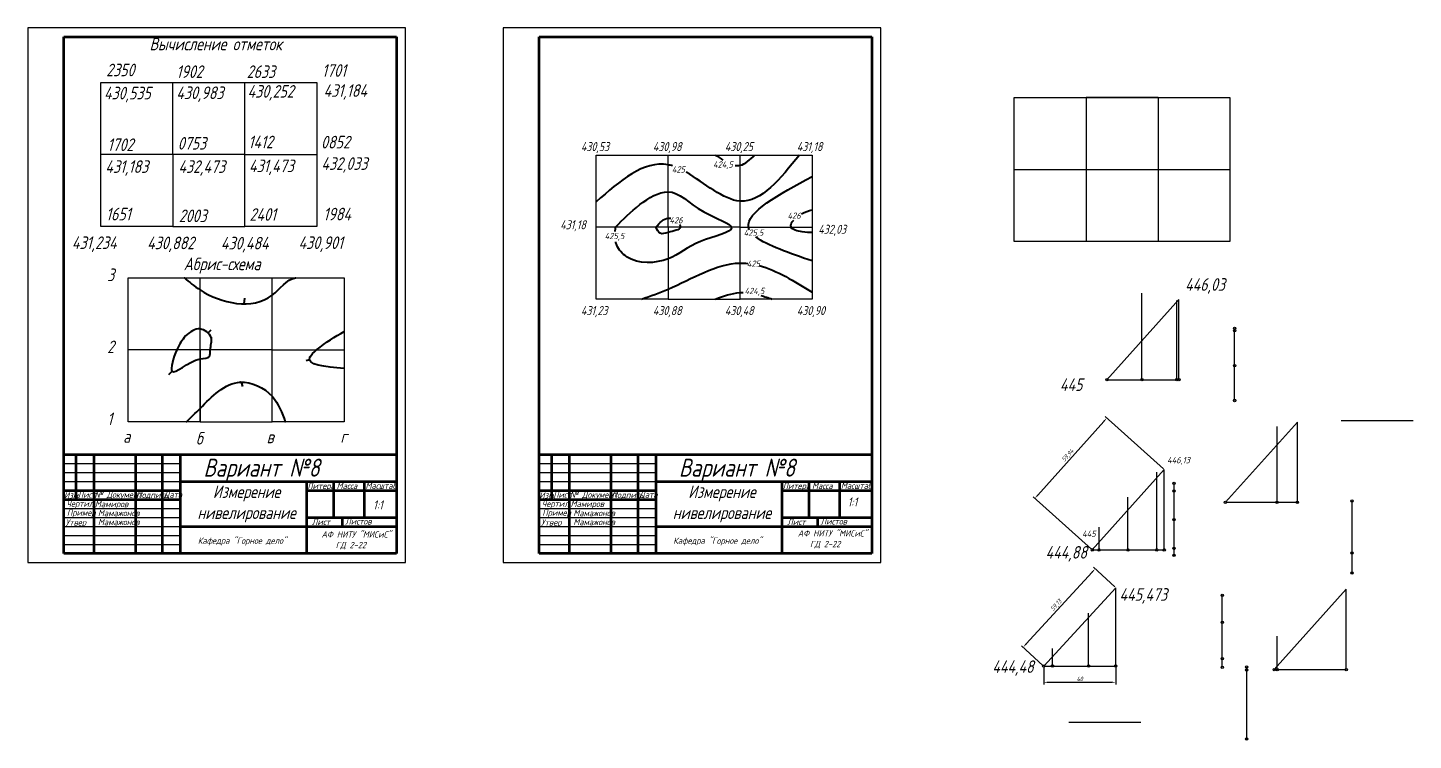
# Model space of a CAD drawing. Header units: millimetres. Extents: x 317 to 1836, y 60 to 483.
# Drawn here: x 317 to 1087, y 60 to 456 of the extents above; entities that cross this region are included whole.
import ezdxf

# ---------------------------------------------------------------- set-up
doc = ezdxf.new("R2010")
doc.units = ezdxf.units.MM
doc.styles.get("Standard").update_dxf_attribs({"font": 'isocpeur.ttf', "width": 0.8, "oblique": 15})
doc.dimstyles.new('ISO-25', dxfattribs={"dimtxt": 2.5, "dimasz": 2.5, "dimexe": 1.25, "dimexo": 0.625, "dimtad": 1, "dimtxsty": 'Standard', "dimcen": 2.5, "dimadec": 0, "dimazin": 0, "dimtfac": 1, "dimtmove": 0, "dimatfit": 3, "dimfxl": 1, "dimarcsym": 0})

# ---------------------------------------------------------------- blocks, each defined once
blk = doc.blocks.new('*D5')
at = {"color": 0, "lineweight": -2}
for p, q in [((948.27, 211.16), (915.9, 240.16)), ((878.5, 196.54), (915.16, 237.46)), ((908.27, 166.52), (875.9, 195.51))]:
    blk.add_line(p, q, dxfattribs=at)
at = {"color": 0}
for points in [[(914.85, 237.74), (915.47, 237.19), (916.83, 239.33)], [(878.19, 196.82), (878.81, 196.26), (876.83, 194.68)]]:
    blk.add_solid(points, dxfattribs=at)
at = {"layer": 'Defpoints', "color": 0}
for p in [(916.83, 239.33), (948.73, 210.75), (908.73, 166.1)]:
    blk.add_point(p, dxfattribs=at)
at = {"color": 0, "insert": (895.25, 218.42), "char_height": 2.5, "attachment_point": 5, "rotation": 48.1423}
blk.add_mtext('59,94', dxfattribs=at)
blk = doc.blocks.new('*D6')
at = {"color": 0, "lineweight": -2}
for p, q in [((881.78, 100.89), (881.78, 91.28)), ((921.78, 100.89), (921.78, 91.28)), ((884.28, 92.53), (919.28, 92.53))]:
    blk.add_line(p, q, dxfattribs=at)
at = {"color": 0}
for points in [[(884.28, 92.94), (884.28, 92.11), (881.78, 92.53)], [(919.28, 92.94), (919.28, 92.11), (921.78, 92.53)]]:
    blk.add_solid(points, dxfattribs=at)
at = {"layer": 'Defpoints', "color": 0}
for p in [(881.78, 101.51), (921.78, 101.51), (921.78, 92.53)]:
    blk.add_point(p, dxfattribs=at)
at = {"color": 0, "insert": (901.78, 94.4), "char_height": 2.5, "attachment_point": 5}
blk.add_mtext('40', dxfattribs=at)
blk = doc.blocks.new('*D7')
at = {"color": 0, "lineweight": -2}
for p, q in [((921.32, 145.48), (909.43, 156.4)), ((872.05, 113.85), (908.66, 153.71)), ((881.32, 101.94), (869.43, 112.85))]:
    blk.add_line(p, q, dxfattribs=at)
at = {"color": 0}
for points in [[(908.36, 153.99), (908.97, 153.43), (910.35, 155.55)], [(871.74, 114.13), (872.35, 113.57), (870.35, 112.01)]]:
    blk.add_solid(points, dxfattribs=at)
at = {"layer": 'Defpoints', "color": 0}
for p in [(910.35, 155.55), (921.78, 145.06), (881.78, 101.51)]:
    blk.add_point(p, dxfattribs=at)
at = {"color": 0, "insert": (888.79, 135.22), "char_height": 2.5, "attachment_point": 5, "rotation": 47.43104}
blk.add_mtext('59,13', dxfattribs=at)

msp = doc.modelspace()

# ---------------------------------------------------------------- linework, layer by layer
at = {"lineweight": 90}
for p, q in [((337.124, 164.12), (337.124, 451.12)), ((337.124, 451.12), (522.124, 451.12)), ((522.124, 451.12), (522.124, 219.12)), ((601.317, 164.12), (601.317, 451.12)), ((601.317, 451.12), (786.317, 451.12)), ((786.317, 451.12), (786.317, 219.12)), ((337.124, 219.12), (522.124, 219.12)), ((337.124, 164.12), (337.124, 219.12)), ((344.124, 194.12), (344.124, 219.12)), ((354.124, 164.12), (354.124, 219.12)), ((377.124, 164.12), (377.124, 219.12)), ((392.124, 164.12), (392.124, 219.12)), ((402.124, 164.12), (402.124, 219.12)), ((522.124, 219.12), (522.124, 164.12)), ((601.317, 219.12), (786.317, 219.12)), ((601.317, 164.12), (601.317, 219.12)), ((608.317, 194.12), (608.317, 219.12)), ((618.317, 164.12), (618.317, 219.12)), ((641.317, 164.12), (641.317, 219.12)), ((656.317, 164.12), (656.317, 219.12)), ((666.317, 164.12), (666.317, 219.12)), ((786.317, 219.12), (786.317, 164.12)), ((402.124, 204.12), (522.124, 204.12)), ((472.124, 204.12), (472.124, 164.12)), ((487.124, 204.12), (487.124, 184.12)), ((504.124, 204.12), (504.124, 184.12)), ((666.317, 204.12), (786.317, 204.12)), ((736.317, 204.12), (736.317, 164.12)), ((751.317, 204.12), (751.317, 184.12)), ((768.317, 204.12), (768.317, 184.12)), ((337.124, 199.12), (402.124, 199.12)), ((337.124, 194.12), (402.124, 194.12)), ((472.124, 199.12), (522.124, 199.12)), ((601.317, 199.12), (666.317, 199.12)), ((601.317, 194.12), (666.317, 194.12)), ((736.317, 199.12), (786.317, 199.12)), ((402.124, 179.12), (522.124, 179.12)), ((472.124, 184.12), (522.124, 184.12)), ((492.124, 179.12), (492.124, 184.12)), ((666.317, 179.12), (786.317, 179.12)), ((736.317, 184.12), (786.317, 184.12)), ((756.317, 179.12), (756.317, 184.12)), ((522.124, 164.12), (337.124, 164.12)), ((786.317, 164.12), (601.317, 164.12))]:
    msp.add_line(p, q, dxfattribs=at)
for p, q in [((357.837, 345.681), (357.837, 425.681)), ((357.837, 425.681), (477.837, 425.681)), ((397.837, 385.681), (397.837, 425.681)), ((437.837, 385.681), (437.837, 425.681)), ((477.837, 425.681), (477.837, 345.681)), ((865.292, 417.298), (905.292, 417.298)), ((865.292, 337.298), (865.292, 417.298)), ((905.292, 417.298), (945.292, 417.298)), ((945.292, 417.298), (905.292, 417.298)), ((905.292, 417.298), (905.292, 337.298)), ((945.292, 417.298), (985.292, 417.298)), ((945.292, 417.298), (945.292, 337.298)), ((985.292, 417.298), (985.292, 337.298)), ((397.837, 385.681), (357.837, 385.681)), ((437.837, 385.681), (397.837, 385.681)), ((397.837, 385.681), (397.837, 345.681)), ((437.837, 345.681), (437.837, 385.681)), ((437.837, 385.681), (477.837, 385.681)), ((633.034, 305.414), (633.034, 385.414)), ((633.034, 385.414), (753.034, 385.414)), ((673.034, 345.414), (673.034, 385.414)), ((713.034, 345.414), (713.034, 385.414)), ((753.034, 385.414), (753.034, 305.414)), ((865.292, 377.298), (985.292, 377.298)), ((397.837, 345.681), (357.837, 345.681)), ((397.837, 345.681), (437.837, 345.681)), ((477.837, 345.681), (437.837, 345.681)), ((673.034, 345.414), (633.034, 345.414)), ((713.034, 345.414), (673.034, 345.414)), ((673.034, 345.414), (673.034, 305.414)), ((713.034, 305.414), (713.034, 345.414)), ((713.034, 345.414), (753.034, 345.414)), ((905.292, 337.298), (865.292, 337.298)), ((945.292, 337.298), (905.292, 337.298)), ((985.292, 337.298), (945.292, 337.298)), ((372.951, 237.177), (372.951, 317.177)), ((372.951, 317.177), (492.951, 317.177)), ((412.951, 277.177), (412.951, 317.177)), ((452.951, 277.177), (452.951, 317.177)), ((492.951, 317.177), (492.951, 237.177)), ((936.324, 260.582), (936.324, 308.663)), ((673.034, 305.414), (633.034, 305.414)), ((673.034, 305.414), (713.034, 305.414)), ((753.034, 305.414), (713.034, 305.414)), ((956.924, 305.185), (916.924, 260.582)), ((955.724, 260.582), (955.724, 304.691)), ((956.924, 260.582), (956.924, 305.185)), ((987.875, 249.06), (987.875, 289.06)), ((412.951, 277.177), (372.951, 277.177)), ((452.951, 277.177), (412.951, 277.177)), ((412.951, 277.177), (412.951, 237.177)), ((412.951, 267.177), (412.951, 277.177)), ((452.951, 237.177), (452.951, 277.177)), ((452.951, 277.177), (492.951, 277.177)), ((412.951, 257.177), (412.951, 267.177)), ((412.951, 247.177), (412.951, 257.177)), ((916.924, 260.582), (956.924, 260.582)), ((916.924, 260.582), (936.324, 260.582)), ((412.951, 237.177), (412.951, 247.177)), ((412.951, 237.177), (372.951, 237.177)), ((412.951, 237.177), (452.951, 237.177)), ((492.951, 237.177), (452.951, 237.177)), ((1022.731, 237.05), (982.731, 192.532)), ((1011.481, 192.532), (1011.481, 234.618)), ((1022.731, 192.532), (1022.731, 237.05)), ((1047.169, 238.008), (1087.169, 238.008)), ((337.124, 164.12), (337.124, 219.12)), ((522.124, 219.12), (522.124, 164.12)), ((601.317, 164.12), (601.317, 219.12)), ((786.317, 219.12), (786.317, 164.12)), ((948.733, 210.745), (908.733, 166.098)), ((944.573, 166.098), (944.573, 209.233)), ((948.733, 166.098), (948.733, 210.745)), ((954.246, 163.021), (954.246, 203.021)), ((928.573, 166.098), (928.573, 195.36)), ((982.731, 192.532), (1022.731, 192.532)), ((982.731, 192.532), (1011.481, 192.532)), ((1053.048, 193.169), (1053.048, 153.169)), ((522.124, 179.12), (492.124, 179.12)), ((786.317, 179.12), (756.317, 179.12)), ((912.573, 166.098), (912.573, 178.629)), ((522.124, 164.12), (337.124, 164.12)), ((786.317, 164.12), (601.317, 164.12)), ((908.733, 166.098), (948.733, 166.098)), ((908.733, 166.098), (911.743, 166.098)), ((908.733, 166.098), (924.333, 166.098)), ((908.733, 166.098), (912.573, 166.098)), ((908.733, 166.098), (928.573, 166.098)), ((921.779, 145.059), (881.779, 101.512)), ((921.779, 101.512), (921.779, 145.059)), ((980.99, 100.847), (980.99, 140.847)), ((1049.92, 144.213), (1009.92, 99.566)), ((1049.92, 99.566), (1049.92, 144.213)), ((906.749, 101.512), (906.749, 130.873)), ((980.99, 100.847), (980.99, 125.817)), ((1011.55, 99.566), (1011.55, 118.093)), ((886.653, 101.512), (886.653, 111.221)), ((881.779, 101.512), (921.779, 101.512)), ((881.779, 101.512), (881.867, 101.512)), ((881.779, 101.512), (884.079, 101.512)), ((881.779, 101.512), (906.749, 101.512)), ((881.823, 101.512), (886.653, 101.512)), ((994.526, 100.991), (994.526, 60.991)), ((1009.92, 99.566), (1049.92, 99.566)), ((1009.92, 99.566), (1011.55, 99.566)), ((895.751, 70.455), (935.751, 70.455))]:
    msp.add_line(p, q)
at = {"lineweight": 40}
for p, q in [((437.531, 305.903), (437.163, 302.736)), ((417.349, 286.596), (419.136, 288.272)), ((471.88, 271.275), (473.681, 271.8)), ((397.337, 265.264), (395.298, 263.319)), ((397.337, 265.264), (397.337, 265.264)), ((435.776, 259.276), (436.439, 256.826))]:
    msp.add_line(p, q, dxfattribs=at)
at = {"lineweight": 30}
for p, q in [((337.124, 214.12), (402.124, 214.12)), ((337.124, 209.12), (402.124, 209.12)), ((601.317, 214.12), (666.317, 214.12)), ((601.317, 209.12), (666.317, 209.12)), ((337.124, 204.12), (402.124, 204.12)), ((601.317, 204.12), (666.317, 204.12)), ((337.124, 189.12), (402.124, 189.12)), ((601.317, 189.12), (666.317, 189.12)), ((337.124, 184.12), (402.124, 184.12)), ((337.124, 179.12), (402.124, 179.12)), ((601.317, 184.12), (666.317, 184.12)), ((601.317, 179.12), (666.317, 179.12)), ((337.124, 174.12), (402.124, 174.12)), ((601.317, 174.12), (666.317, 174.12)), ((337.124, 169.12), (402.124, 169.12)), ((601.317, 169.12), (666.317, 169.12))]:
    msp.add_line(p, q, dxfattribs=at)
for points in [[(317.124, 159.12), (527.124, 159.12), (527.124, 456.12), (317.124, 456.12)], [(581.317, 159.12), (791.317, 159.12), (791.317, 456.12), (581.317, 456.12)]]:
    msp.add_lwpolyline(points, close=True)
for centre in [(987.875, 289.06), (987.875, 287.86), (987.875, 268.46), (916.924, 260.582), (936.324, 260.582), (955.724, 260.582), (956.924, 260.582), (987.875, 249.06), (954.246, 203.021), (954.246, 198.861), (982.731, 192.532), (1011.481, 192.532), (1022.731, 192.532), (1053.048, 193.169), (954.246, 182.861), (908.733, 166.098), (912.573, 166.098), (928.573, 166.098), (944.573, 166.098), (948.733, 166.098), (954.246, 166.861), (954.246, 163.021), (1053.048, 164.419), (1053.048, 153.169), (980.99, 140.847), (980.99, 125.817), (881.779, 101.512), (886.653, 101.512), (906.749, 101.512), (921.779, 101.512), (980.99, 105.721), (980.99, 100.847), (994.526, 100.991), (1009.92, 99.566), (1011.55, 99.566), (1049.92, 99.566), (994.526, 99.361), (994.526, 60.991)]:
    msp.add_circle(centre, 0.666)
at = {"lineweight": 40}
for points, knots in [([(745.978, 385.414), (735.372, 372.246), (716.198, 348.442), (693.35, 370.007), (683.114, 375.862)], [0, 0, 0, 0, 41.7340601, 75.443504, 75.443504, 75.443504, 75.443504]), ([(710.229, 379.664), (711.182, 379.509), (715.048, 379.508), (718.556, 382.868), (721.214, 385.414)], [11.5659711, 11.5659711, 11.5659711, 11.5659711, 14.7552306, 24.7297224, 24.7297224, 24.7297224, 24.7297224]), ([(675.434, 379.346), (674.633, 379.594), (660.233, 383.278), (646.245, 370.991), (633.034, 359.386)], [83.8817026, 83.8817026, 83.8817026, 83.8817026, 86.5272721, 131.5055438, 131.5055438, 131.5055438, 131.5055438]), ([(718.29, 343.802), (718.019, 344.332), (714.994, 352.909), (734.629, 363.558), (753.034, 373.539)], [37.0059255, 37.0059255, 37.0059255, 37.0059255, 40.0223621, 85.1608902, 85.1608902, 85.1608902, 85.1608902]), ([(643.66, 342.868), (643.707, 343.713), (643.775, 344.564), (643.843, 345.414), (648.05, 349.648), (656.235, 357.883), (675.384, 369.659), (688.436, 353.672), (717.788, 344.277), (687.538, 338.168), (674.401, 325.55), (653.152, 324.348), (644.999, 333.324), (644.059, 336.604), (643.924, 337.265)], [155.6406481, 155.6406481, 155.6406481, 155.6406481, 158.0913003, 158.0913003, 158.0913003, 176.4750602, 193.8542745, 216.6367287, 234.8461768, 254.0924518, 274.5529792, 297.6492249, 306.0771288, 308.1457323, 308.1457323, 308.1457323, 308.1457323]), ([(679.3, 346.833), (679.63, 346.326), (680.596, 343.824), (673.778, 342.94), (668.247, 340.831), (666.927, 343.922), (666.289, 345.414), (668.383, 347.801), (670.854, 350.62), (673.975, 350.365), (674.46, 350.257)], [15.3414753, 15.3414753, 15.3414753, 15.3414753, 17.1524882, 24.5370251, 29.0111244, 33.1932707, 33.1932707, 33.1932707, 41.5634251, 43.0763167, 43.0763167, 43.0763167, 43.0763167]), ([(753.034, 342.361), (751.312, 342.397), (747.494, 342.478), (739.876, 344.405), (741.643, 347.876), (742.823, 349.226)], [0, 0, 0, 0, 5.5303237, 12.2581535, 16.8618907, 16.8618907, 16.8618907, 16.8618907]), ([(658.234, 305.414), (663.163, 307.118), (681.368, 313.411), (701.243, 326.075), (715.924, 325.375), (717.366, 325.219)], [0, 0, 0, 0, 15.7920943, 58.3360555, 62.976674, 62.976674, 62.976674, 62.976674]), ([(404.202, 317.177), (406.975, 314.849), (419.833, 304.055), (448.909, 297.447), (460.819, 316.392), (465.925, 317.177)], [0, 0, 0, 0, 11.0288752, 51.1364824, 67.306947, 67.306947, 67.306947, 67.306947]), ([(699.245, 305.414), (703.828, 307.082), (709.003, 308.964), (714.228, 309.049), (714.826, 309.038)], [0, 0, 0, 0, 14.2498549, 16.0890098, 16.0890098, 16.0890098, 16.0890098])]:
    msp.add_open_spline(points, degree=3, knots=knots, dxfattribs=at)
for points in [[(699.428, 385.414), (700.799, 384.446), (702.17, 383.477), (703.53, 382.614)], [(747.186, 352.742), (749.207, 353.885), (751.12, 354.395), (753.034, 354.905)], [(753.034, 326.565), (740.542, 330.835), (728.05, 335.106), (721.784, 339.945)], [(723.677, 324.001), (733.509, 321.325), (743.272, 315.257), (753.034, 309.19)], [(724.474, 307.405), (726.591, 306.81), (728.712, 306.112), (730.832, 305.414)]]:
    msp.add_open_spline(points, degree=3, dxfattribs=at)
for points in [[(404.741, 284.908), (412.951, 288.777), (419.087, 283.984), (418.589, 277.177), (418.161, 273.584), (412.951, 272.13), (397.337, 265.264), (399.982, 277.177), (404.741, 284.908)], [(492.951, 266.892), (473.962, 273.199), (477.676, 277.177), (492.951, 287.295)], [(405.436, 237.177), (412.951, 244.696), (435.284, 259.255), (452.951, 251.398), (460.273, 237.177)]]:
    msp.add_spline(points, degree=3, dxfattribs=at)
for p in [(633.034, 359.386), (673.034, 350.371), (666.289, 345.414), (668.591, 341.922), (673.034, 342.445), (679.795, 345.414), (404.202, 317.177), (465.925, 317.177), (412.951, 310.461), (452.951, 307.525), (412.951, 288.777), (492.951, 287.295), (404.741, 284.908), (404.741, 284.908), (399.982, 277.177), (412.951, 272.13), (418.161, 273.584), (418.589, 277.177), (477.676, 277.177), (492.951, 266.892), (452.951, 251.398), (412.951, 244.696), (405.436, 237.177), (460.273, 237.177)]:
    msp.add_point(p)
for p in [(419.087, 283.984), (473.962, 273.199), (397.337, 265.264), (435.284, 259.255)]:
    msp.add_point(p, dxfattribs=at)

# ---------------------------------------------------------------- texts
for s, insert, char_height, width, attachment_point in [('Вычисление отметок', (384.831, 450.577), 7, 100.79642, 1), ('2350', (360.756, 436.149), 7, 15.3189, 1), ('1902', (399.722, 435.211), 7, 15.3189, 1), ('2633', (438.844, 435.211), 7, 15.3189, 1), ('1701', (480.664, 435.861), 7, 15.3189, 1), ('430,252', (439.314, 424.27), 7, 15.3189, 1), ('431,184', (481.557, 424.717), 7, 15.3189, 1), ('430,535', (359.504, 423.332), 7, 15.3189, 1), ('430,983', (399.722, 423.489), 7, 15.3189, 1), ('1702', (361.436, 394.64), 7, 15.3189, 1), ('0753', (400.502, 395.424), 7, 15.3189, 1), ('1412', (439.738, 396.164), 7, 15.3189, 1), ('0852', (480.165, 396.077), 7, 15.3189, 1), ('430,53', (624.57, 392.609), 5, 11.85946, 1), ('430,98', (664.57, 392.609), 5, 11.85946, 1), ('430,25', (704.57, 392.609), 5, 11.85946, 1), ('431,18', (744.57, 392.609), 5, 11.85946, 1), ('431,183', (360.258, 382.483), 7, 15.3189, 1), ('432,473', (400.895, 382.483), 7, 15.3189, 1), ('431,473', (440.088, 382.881), 7, 15.3189, 1), ('432,033', (480.34, 384.152), 7, 15.3189, 1), ('425', (675.129, 379.169), 3.5, 11.85946, 1), ('424,5', (698.014, 381.9), 3.5, 11.85946, 1), ('1651', (360.624, 356.117), 7, 15.3189, 1), ('2003', (401.126, 355.136), 7, 15.3189, 1), ('2401', (440.401, 355.872), 7, 15.3189, 1), ('1984', (481.394, 356.117), 7, 15.3189, 1), ('431,18', (613.062, 349.167), 5, 11.85946, 1), ('426', (673.785, 350.936), 3.5, 11.85946, 1), ('426', (739.407, 353.485), 3.5, 11.85946, 1), ('432,03', (756.459, 346.648), 5, 11.85946, 1), ('431,234', (341.679, 340.204), 7, 15.3189, 1), ('430,882', (383.472, 340.084), 7, 15.3189, 1), ('430,484', (424.469, 339.959), 7, 15.3189, 1), ('430,901', (467.615, 340.204), 7, 15.3189, 1), ('425,5', (637.764, 342.176), 3.5, 11.85946, 1), ('425,5', (715.04, 344.039), 3.5, 11.85946, 1), ('Абрис-схема', (403.795, 328.438), 7, 15.3189, 1), ('425', (716.799, 326.806), 3.5, 11.85946, 1), ('3', (361.304, 322.367), 7, 15.3189, 1), ('446,03', (960.353, 317.009), 7, 15.3189, 1), ('424,5', (715.517, 311.653), 3.5, 11.85946, 1), ('431,23', (624.57, 301.494), 5, 11.85946, 1), ('430,88', (664.57, 301.494), 5, 11.85946, 1), ('430,48', (704.57, 301.494), 5, 11.85946, 1), ('430,90', (744.57, 301.494), 5, 11.85946, 1), ('2', (361.304, 282.367), 7, 15.3189, 1), ('445', (890.777, 261.341), 7, 15.3189, 1), ('1', (361.304, 242.367), 7, 15.3189, 1), ('б', (410.643, 231.579), 7, 15.3189, 1), ('а', (370.141, 232.56), 7, 15.3189, 1), ('в', (449.917, 232.314), 7, 15.3189, 1), ('г', (490.91, 232.56), 7, 15.3189, 1), ('Вариант №8', (414.823, 216.745), 10, 120, 1), ('Вариант №8', (679.016, 216.745), 10, 120, 1), ('446,13', (950.343, 217.691), 3.5, 15.3189, 1), ('Измерение нивелирование', (438.743, 181.316), 7, 70, 8), ('Литера', (472.361, 203.389), 3.5, 10, 1), ('Масса', (488.817, 203.389), 3.5, 10, 1), ('Масштаб', (504.858, 203.466), 3.5, 10, 1), ('Измерение нивелирование', (702.936, 181.316), 7, 70, 8), ('Литера', (736.554, 203.389), 3.5, 10, 1), ('Масса', (753.01, 203.389), 3.5, 10, 1), ('Масштаб', (769.051, 203.466), 3.5, 10, 1), ('Изм.', (337.264, 198.137), 3.5, 7, 1), ('Чертил', (338.688, 193.488), 3.5, 10, 1), ('Лист', (344.826, 198.488), 3.5, 10, 1), ('№ Документ', (354.264, 198.488), 3.5, 23, 1), ('Мамиров   ', (354.446, 193.29), 3.5, 33.62716, 1), ('Подпись', (377.502, 198.389), 3.5, 10, 1), ('Дата', (392.826, 198.488), 3.5, 10, 1), ('1:1', (509.096, 193.549), 5, 18, 1), ('Изм.', (601.457, 198.137), 3.5, 7, 1), ('Чертил', (602.881, 193.488), 3.5, 10, 1), ('Лист', (609.019, 198.488), 3.5, 10, 1), ('№ Документ', (618.457, 198.488), 3.5, 23, 1), ('Мамиров   ', (618.85, 193.412), 3.5, 35.53158, 1), ('Подпись', (641.695, 198.389), 3.5, 10, 1), ('Дата', (657.019, 198.488), 3.5, 10, 1), ('1:1', (772.831, 195.198), 5, 18, 1), ('Пример', (338.899, 188.488), 3.5, 10, 1), ('Мамажонов  ', (356.152, 188.29), 3.5, 25.66119, 1), ('Пример', (603.092, 188.488), 3.5, 10, 1), ('Мамажонов  ', (620.344, 188.29), 3.5, 25.66119, 1), ('Утвер', (338.203, 183.073), 3.5, 10, 1), ('Мамажонов  ', (356.152, 183.29), 3.5, 25.66119, 1), ('Лист', (475.054, 183.389), 3.5, 10, 1), ('Листов', (493.57, 183.664), 3.5, 10, 1), ('Утвер', (602.396, 183.073), 3.5, 10, 1), ('Мамажонов  ', (620.344, 183.29), 3.5, 25.66119, 1), ('Лист', (739.247, 183.389), 3.5, 10, 1), ('АФ НИТУ "МИСиС"', (745.096, 177.006), 3.5, 42.53836, 1), ('Листов', (757.763, 183.664), 3.5, 10, 1), ('Кафедра "Горное дело"', (411.661, 172.945), 3.5, 60.02485, 1), ('АФ НИТУ "МИСиС"', (480.41, 176.426), 3.5, 42.53836, 1), ('ГД 2-22', (488.285, 170.518), 3.5, 42.53836, 1), ('Кафедра "Горное дело"', (675.854, 172.945), 3.5, 60.02485, 1), ('ГД 2-22', (751.884, 171.073), 3.5, 42.53836, 1), ('445', (903.113, 176.802), 3.5, 15.3189, 1), ('444,88', (882.804, 168.229), 7, 15.3189, 1), ('445,473', (923.902, 144.793), 7, 15.3189, 1), ('444,48', (853.202, 104.739), 7, 15.3189, 1)]:
    msp.add_mtext(s, dxfattribs=dict(insert=insert, char_height=char_height, width=width, attachment_point=attachment_point))

# ---------------------------------------------------------------- dimensions: what is measured, and where the dimension line sits
for p1, p2, distance, picture, middle in [((908.733, 166.098), (948.733, 210.745), 42.832, '*D5', (895.249, 218.421)), ((881.779, 101.512), (921.779, 145.059), 15.513, '*D7', (888.789, 135.218))]:
    dim = msp.add_aligned_dim(p1=p1, p2=p2, distance=distance, dimstyle='ISO-25')
    dim.commit()
    dim.dimension.update_dxf_attribs({"geometry": picture, "text_midpoint": middle})
dim = msp.add_linear_dim(base=(921.779, 92.527), p1=(881.779, 101.512), p2=(921.779, 101.512), dimstyle='ISO-25')
dim.commit()
dim.dimension.update_dxf_attribs({"geometry": '*D6', "text_midpoint": (901.779, 94.402)})

doc.saveas('drawing.dxf')
